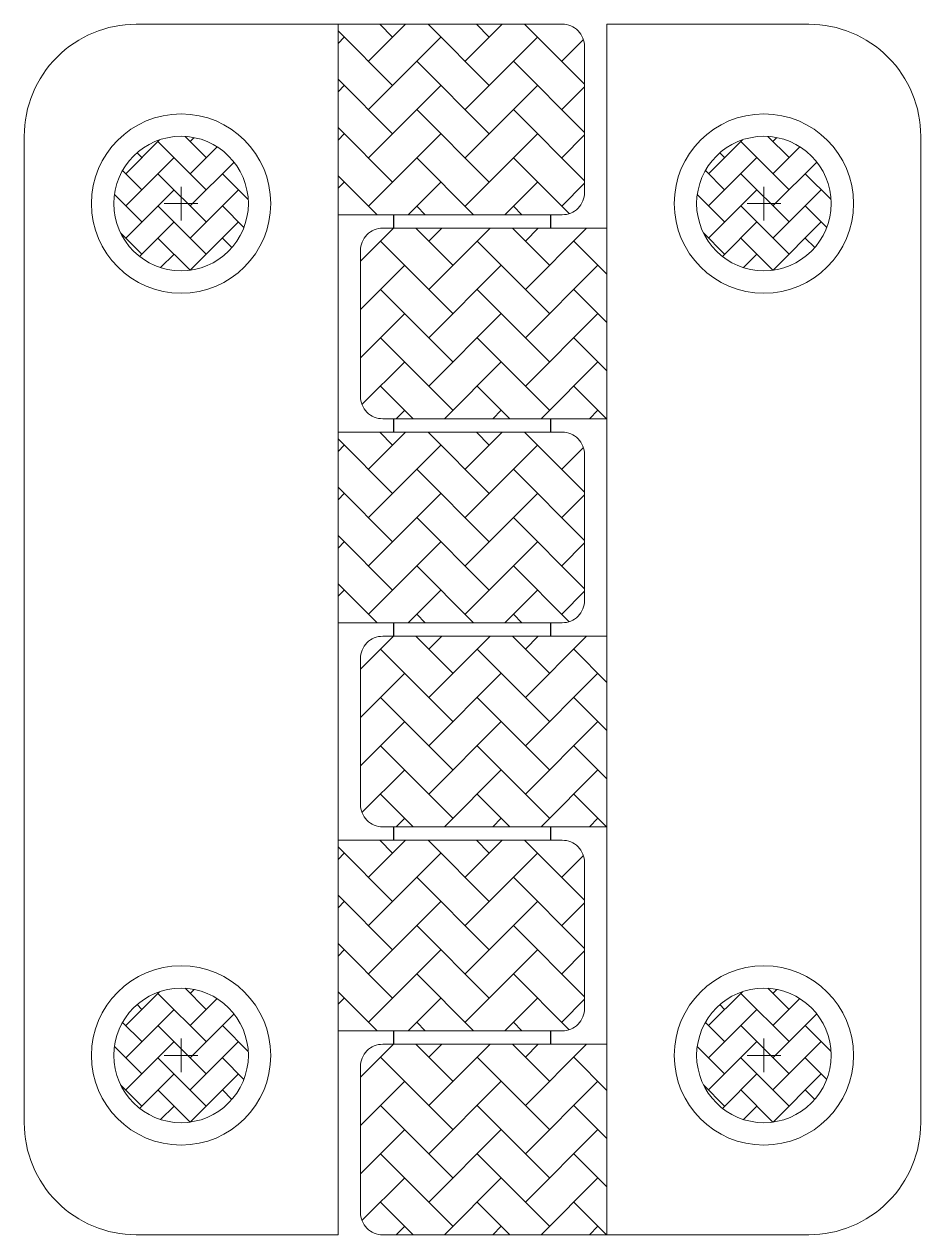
# Model space of a CAD drawing. Header units: millimetres. Extents: x 0 to 40, y 0 to 54.
import ezdxf

# ---------------------------------------------------------------- set-up
doc = ezdxf.new("R2010")
doc.units = ezdxf.units.MM
doc.layers.add('0 TĂNG CỨNG', color=7, linetype='Continuous', lineweight=15)

# ---------------------------------------------------------------- blocks, each defined once
blk = doc.blocks.new('BL009')
at = {"layer": '0 TĂNG CỨNG'}
h = blk.add_hatch(dxfattribs=at)
h.set_pattern_fill('AR-HBONE', color=1, scale=0.015, style=0)
h.set_pattern_definition([(135, (12460.9134, -6017.9475), (-2e-16, 2.15526147), [4.572, -1.524]), (45, (12459.8358, -6016.8699), (-2e-16, 2.15526147), [4.572, -1.524])])
edge = h.paths.add_edge_path()
edge.add_line((-6, 45.5), (4, 45.5))
edge.add_arc((4, 46.5), 1, 270, 360)
edge.add_line((5, 46.5), (5, 53))
edge.add_arc((4, 53), 1, 0, 90)
edge.add_line((4, 54), (-6, 54))
edge.add_line((-6, 54), (-6, 45.5))
h = blk.add_hatch(dxfattribs=at)
h.set_pattern_fill('AR-HBONE', color=251, scale=0.01, style=0)
h.set_pattern_definition([(45, (-12429.8923, -6020.4473), (1e-16, 1.43684098), [3.048, -1.016]), (135, (-12429.1738, -6019.7289), (1e-16, 1.43684098), [3.048, -1.016])])
edge = h.paths.add_edge_path()
edge.add_arc((-13, 46), 3, 0, 360)
h = blk.add_hatch(dxfattribs=at)
h.set_pattern_fill('AR-HBONE', color=251, scale=0.01, style=0)
h.set_pattern_definition([(45, (-12403.8923, -6020.4473), (1e-16, 1.43684098), [3.048, -1.016]), (135, (-12403.1738, -6019.7289), (1e-16, 1.43684098), [3.048, -1.016])])
edge = h.paths.add_edge_path()
edge.add_arc((13, 46), 3, 0, 360)
h = blk.add_hatch(dxfattribs=at)
h.set_pattern_fill('AR-HBONE', color=1, scale=0.015, style=0)
h.set_pattern_definition([(45, (-12460.9134, -6027.0475), (2e-16, 2.15526147), [4.572, -1.524]), (135, (-12459.8358, -6025.9699), (2e-16, 2.15526147), [4.572, -1.524])])
edge = h.paths.add_edge_path()
edge.add_line((6, 36.4), (-4, 36.4))
edge.add_arc((-4, 37.4), 1, 180, 270, ccw=False)
edge.add_line((-5, 37.4), (-5, 43.9))
edge.add_arc((-4, 43.9), 1, 90, 180, ccw=False)
edge.add_line((-4, 44.9), (6, 44.9))
edge.add_line((6, 44.9), (6, 36.4))
h = blk.add_hatch(dxfattribs=at)
h.set_pattern_fill('AR-HBONE', color=1, scale=0.015, style=0)
h.set_pattern_definition([(135, (12460.9134, -6036.1475), (-2e-16, 2.15526147), [4.572, -1.524]), (45, (12459.8358, -6035.0699), (-2e-16, 2.15526147), [4.572, -1.524])])
edge = h.paths.add_edge_path()
edge.add_line((-6, 27.3), (4, 27.3))
edge.add_arc((4, 28.3), 1, 270, 360)
edge.add_line((5, 28.3), (5, 34.8))
edge.add_arc((4, 34.8), 1, 0, 90)
edge.add_line((4, 35.8), (-6, 35.8))
edge.add_line((-6, 35.8), (-6, 27.3))
h = blk.add_hatch(dxfattribs=at)
h.set_pattern_fill('AR-HBONE', color=1, scale=0.015, style=0)
h.set_pattern_definition([(45, (-12460.9134, -6045.2475), (2e-16, 2.15526147), [4.572, -1.524]), (135, (-12459.8358, -6044.1699), (2e-16, 2.15526147), [4.572, -1.524])])
edge = h.paths.add_edge_path()
edge.add_line((6, 18.2), (-4, 18.2))
edge.add_arc((-4, 19.2), 1, 180, 270, ccw=False)
edge.add_line((-5, 19.2), (-5, 25.7))
edge.add_arc((-4, 25.7), 1, 90, 180, ccw=False)
edge.add_line((-4, 26.7), (6, 26.7))
edge.add_line((6, 26.7), (6, 18.2))
h = blk.add_hatch(dxfattribs=at)
h.set_pattern_fill('AR-HBONE', color=1, scale=0.015, style=0)
h.set_pattern_definition([(135, (12460.9134, -6054.3475), (-2e-16, 2.15526147), [4.572, -1.524]), (45, (12459.8358, -6053.2699), (-2e-16, 2.15526147), [4.572, -1.524])])
edge = h.paths.add_edge_path()
edge.add_line((-6, 9.1), (4, 9.1))
edge.add_arc((4, 10.1), 1, 270, 360)
edge.add_line((5, 10.1), (5, 16.6))
edge.add_arc((4, 16.6), 1, 0, 90)
edge.add_line((4, 17.6), (-6, 17.6))
edge.add_line((-6, 17.6), (-6, 9.1))
h = blk.add_hatch(dxfattribs=at)
h.set_pattern_fill('AR-HBONE', color=251, scale=0.01, style=0)
h.set_pattern_definition([(45, (-12429.8923, -6058.4473), (1e-16, 1.43684098), [3.048, -1.016]), (135, (-12429.1738, -6057.7289), (1e-16, 1.43684098), [3.048, -1.016])])
edge = h.paths.add_edge_path()
edge.add_arc((-13, 8), 3, 0, 360)
h = blk.add_hatch(dxfattribs=at)
h.set_pattern_fill('AR-HBONE', color=251, scale=0.01, style=0)
h.set_pattern_definition([(45, (-12403.8923, -6058.4473), (1e-16, 1.43684098), [3.048, -1.016]), (135, (-12403.1738, -6057.7289), (1e-16, 1.43684098), [3.048, -1.016])])
edge = h.paths.add_edge_path()
edge.add_arc((13, 8), 3, 0, 360)
h = blk.add_hatch(dxfattribs=at)
h.set_pattern_fill('AR-HBONE', color=1, scale=0.015, style=0)
h.set_pattern_definition([(45, (-12460.9134, -6063.4475), (2e-16, 2.15526147), [4.572, -1.524]), (135, (-12459.8358, -6062.3699), (2e-16, 2.15526147), [4.572, -1.524])])
edge = h.paths.add_edge_path()
edge.add_line((6, 0), (-4, 0))
edge.add_arc((-4, 1), 1, 180, 270, ccw=False)
edge.add_line((-5, 1), (-5, 7.5))
edge.add_arc((-4, 7.5), 1, 90, 180, ccw=False)
edge.add_line((-4, 8.5), (6, 8.5))
edge.add_line((6, 8.5), (6, 0))
at = {"color": 147}
for p, q in [((-3.521, 45.5), (-3.521, 44.9)), ((3.479, 45.5), (3.479, 44.9)), ((-3.521, 36.4), (-3.521, 35.8)), ((3.479, 36.4), (3.479, 35.8)), ((-3.521, 27.3), (-3.521, 26.7)), ((3.479, 27.3), (3.479, 26.7)), ((-3.521, 18.2), (-3.521, 17.6)), ((3.479, 18.2), (3.479, 17.6)), ((-3.521, 9.1), (-3.521, 8.5)), ((3.479, 9.1), (3.479, 8.5))]:
    blk.add_line(p, q, dxfattribs=at)
at = {"layer": '0 TĂNG CỨNG', "color": 1}
for p, q in [((-6, 54), (-6, 0)), ((-6, 54), (4, 54)), ((6, 54), (6, 44.9)), ((6, 54), (6, 0)), ((-5, 45.5), (-6, 45.5)), ((5, 44.9), (6, 44.9)), ((5, 36.4), (6, 36.4)), ((6, 36.4), (6, 26.7)), ((-5, 35.8), (-6, 35.8)), ((-6, 27.3), (-6, 17.6)), ((-5, 27.3), (-6, 27.3)), ((5, 26.7), (6, 26.7)), ((5, 18.2), (6, 18.2)), ((6, 18.2), (6, 8.5)), ((-5, 17.6), (-6, 17.6)), ((-6, 9.1), (-6, 0)), ((-5, 9.1), (-6, 9.1)), ((5, 8.5), (6, 8.5)), ((5, 0), (6, 0))]:
    blk.add_line(p, q, dxfattribs=at)
at = {"layer": '0 TĂNG CỨNG', "color": 252}
for p, q in [((-13, 46.75), (-13, 45.25)), ((13, 46.75), (13, 45.25)), ((-12.25, 46), (-13.75, 46)), ((13.75, 46), (12.25, 46)), ((-13, 8.75), (-13, 7.25)), ((13, 8.75), (13, 7.25)), ((-12.25, 8), (-13.75, 8)), ((13.75, 8), (12.25, 8))]:
    blk.add_line(p, q, dxfattribs=at)
at = {"layer": '0 TĂNG CỨNG', "color": 1}
for points in [[(4, 54), (-15, 54, 0.414214), (-20, 49), (-20, 5, 0.414214), (-15, 0), (-6, 0)], [(-6, 45.5), (4, 45.5, 0.414214), (5, 46.5), (5, 53, 0.414214), (4, 54), (-6, 54)], [(-5, 45.5), (4, 45.5, 0.414214), (5, 46.5), (5, 53, 0.414214), (4, 54), (-5, 54)], [(-4, 0), (15, 0, 0.414214), (20, 5), (20, 49, 0.414214), (15, 54), (6, 54)], [(5, 36.4), (-4, 36.4, -0.414214), (-5, 37.4), (-5, 43.9, -0.414214), (-4, 44.9), (5, 44.9)], [(6, 36.4), (-4, 36.4, -0.414214), (-5, 37.4), (-5, 43.9, -0.414214), (-4, 44.9), (6, 44.9)], [(-6, 27.3), (4, 27.3, 0.414214), (5, 28.3), (5, 34.8, 0.414214), (4, 35.8), (-6, 35.8)], [(-5, 27.3), (4, 27.3, 0.414214), (5, 28.3), (5, 34.8, 0.414214), (4, 35.8), (-5, 35.8)], [(5, 18.2), (-4, 18.2, -0.414214), (-5, 19.2), (-5, 25.7, -0.414214), (-4, 26.7), (5, 26.7)], [(6, 18.2), (-4, 18.2, -0.414214), (-5, 19.2), (-5, 25.7, -0.414214), (-4, 26.7), (6, 26.7)], [(-6, 9.1), (4, 9.1, 0.414214), (5, 10.1), (5, 16.6, 0.414214), (4, 17.6), (-6, 17.6)], [(-5, 9.1), (4, 9.1, 0.414214), (5, 10.1), (5, 16.6, 0.414214), (4, 17.6), (-5, 17.6)], [(5, 0), (-4, 0, -0.414214), (-5, 1), (-5, 7.5, -0.414214), (-4, 8.5), (5, 8.5)], [(6, 0), (-4, 0, -0.414214), (-5, 1), (-5, 7.5, -0.414214), (-4, 8.5), (6, 8.5)]]:
    blk.add_lwpolyline(points, format="xyb", dxfattribs=at)
for points in [[(-6, 45.5), (4, 45.5, 0.414214), (5, 46.5), (5, 53, 0.414214), (4, 54), (-6, 54)], [(6, 36.4), (-4, 36.4, -0.414214), (-5, 37.4), (-5, 43.9, -0.414214), (-4, 44.9), (6, 44.9)], [(-6, 27.3), (4, 27.3, 0.414214), (5, 28.3), (5, 34.8, 0.414214), (4, 35.8), (-6, 35.8)], [(6, 18.2), (-4, 18.2, -0.414214), (-5, 19.2), (-5, 25.7, -0.414214), (-4, 26.7), (6, 26.7)], [(-6, 9.1), (4, 9.1, 0.414214), (5, 10.1), (5, 16.6, 0.414214), (4, 17.6), (-6, 17.6)], [(6, 0), (-4, 0, -0.414214), (-5, 1), (-5, 7.5, -0.414214), (-4, 8.5), (6, 8.5)]]:
    blk.add_lwpolyline(points, format="xyb", close=True, dxfattribs=at)
at = {"layer": '0 TĂNG CỨNG', "color": 61}
for centre in [(-13, 46), (13, 46), (-13, 8), (13, 8)]:
    blk.add_circle(centre, 4, dxfattribs=at)
at = {"layer": '0 TĂNG CỨNG', "color": 251}
for centre in [(-13, 46), (13, 46), (-13, 8), (13, 8)]:
    blk.add_circle(centre, 3, dxfattribs=at)

msp = doc.modelspace()

# ---------------------------------------------------------------- block references
msp.add_blockref('BL009', (20, 0))

doc.saveas('drawing.dxf')
